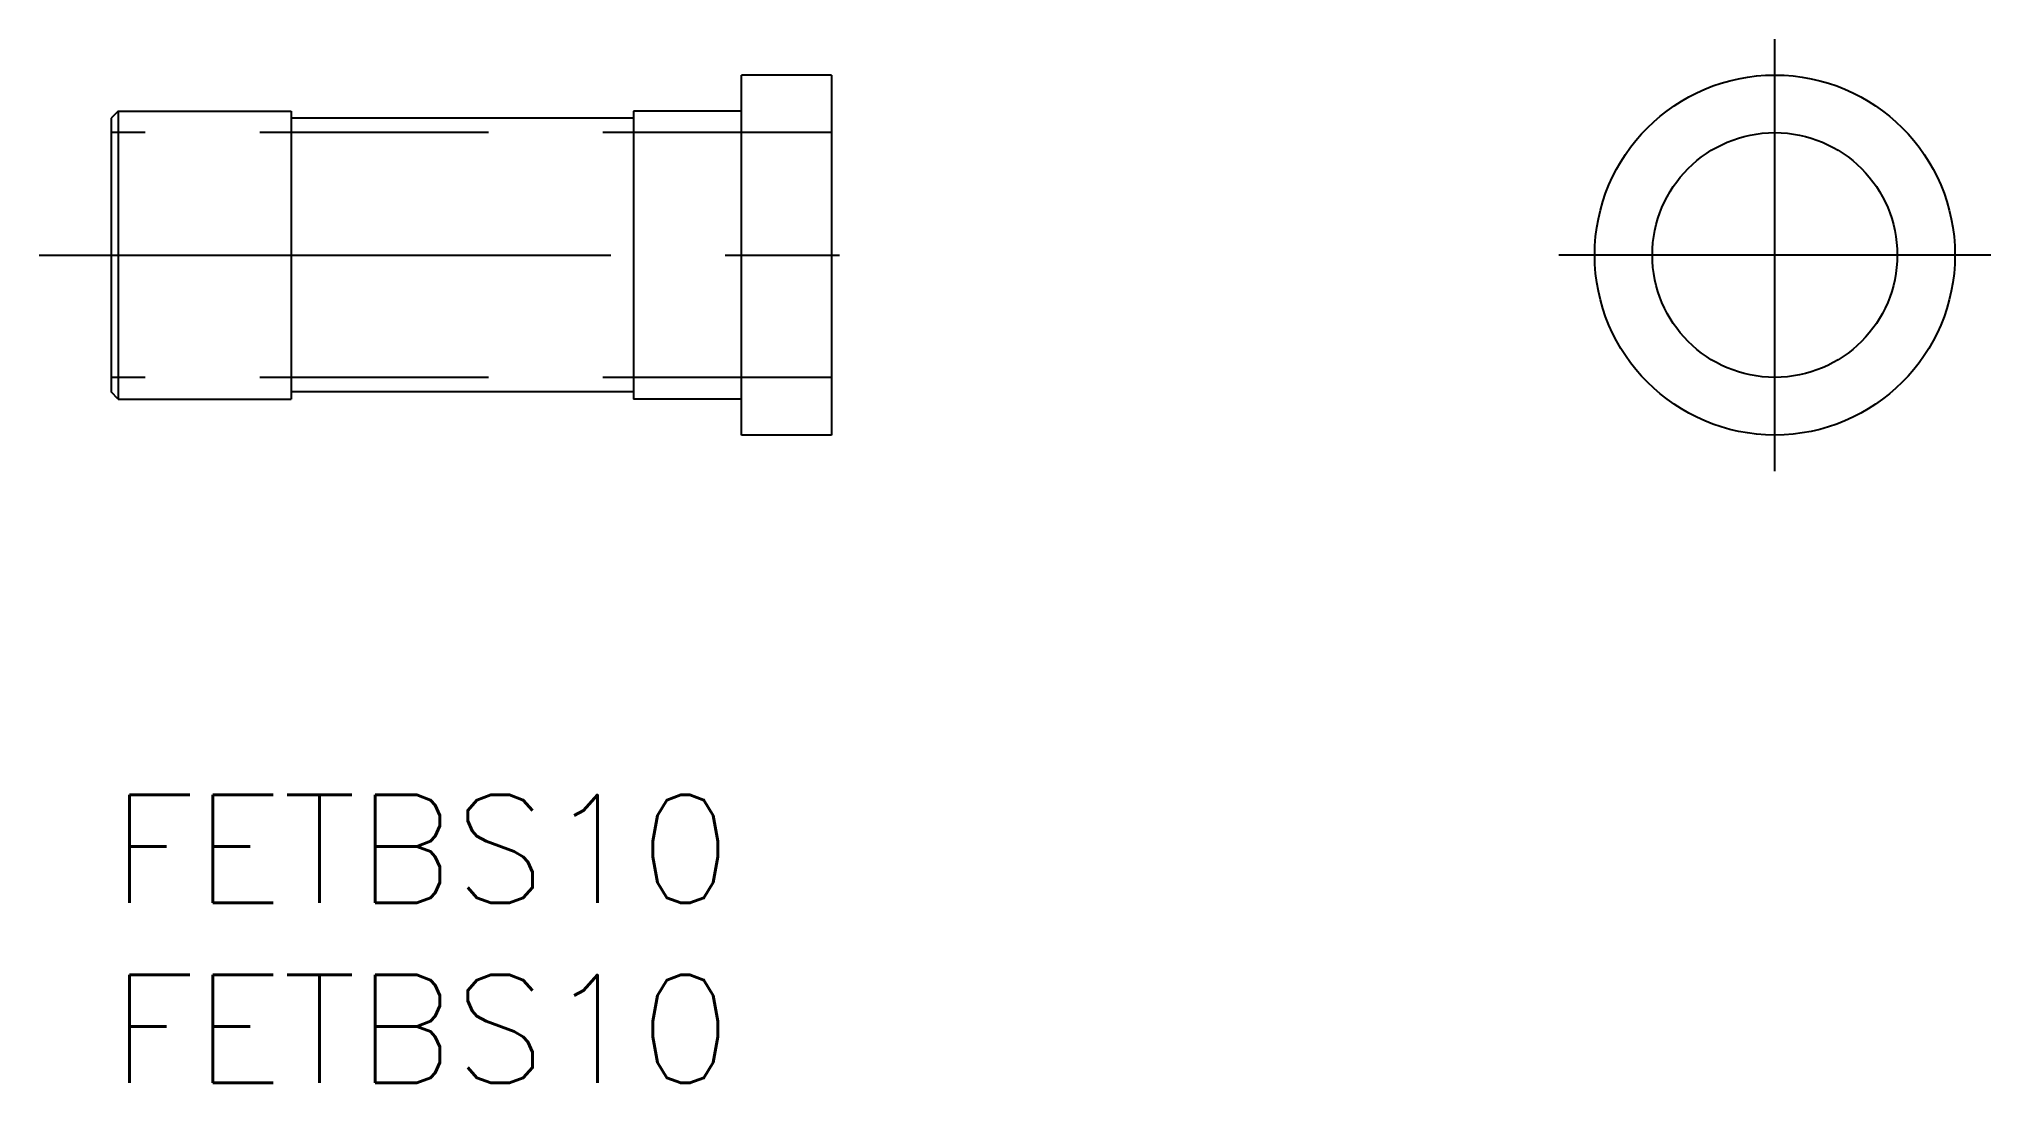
# Model space of a CAD drawing. Extents: x -2 to 52.2, y -8 to 21.
import ezdxf

# ---------------------------------------------------------------- set-up
doc = ezdxf.new("R2010")
doc.units = 0
doc.header["$LTSCALE"] = 0.5
doc.linetypes.add('CENTER', pattern=[50.8, 31.75, -6.35, 6.35, -6.35])
doc.linetypes.add('DASHED', pattern=[19.05, 12.7, -6.35])
for name, color, linetype in [('MSM_CENTER', 1, 'CENTER'), ('MSM_CONTINUOUS', 7, 'CONTINUOUS'), ('MSM_DASHED', 4, 'DASHED'), ('MSM_PART_NUMBER', 7, 'CONTINUOUS')]:
    doc.layers.add(name, color=color, linetype=linetype)
doc.styles.get("Standard").update_dxf_attribs({"font": 'txt.shx', "height": 1.5, "bigfont": 'bigfont.shx'})

# ---------------------------------------------------------------- blocks, each defined once
blk = doc.blocks.new('*U6')
at = {"layer": 'MSM_PART_NUMBER'}
blk.add_text('FETBS10', height=3, dxfattribs=at).set_placement((0, -3))
blk = doc.blocks.new('*U7')
at = {"layer": 'MSM_PART_NUMBER'}
blk.add_text('FETBS10', height=3, dxfattribs=at).set_placement((0, -8))

msp = doc.modelspace()

# ---------------------------------------------------------------- linework, layer by layer
at = {"layer": 'MSM_CENTER'}
for p, q in [((46.188, 9), (46.188, 21)), ((-2, 15), (22, 15)), ((52.188, 15), (40.188, 15))]:
    msp.add_line(p, q, dxfattribs=at)
at = {"layer": 'MSM_CONTINUOUS'}
for p, q in [((17.5, 10), (17.5, 20)), ((20, 20), (17.5, 20)), ((20, 20), (20, 10)), ((0.2, 19), (0, 18.8)), ((0.2, 19), (5, 19)), ((0.2, 19), (0.2, 11)), ((5, 19), (5, 11)), ((14.5, 19), (14.5, 11)), ((17.5, 19), (14.5, 19)), ((0, 18.8), (0, 11.2)), ((14.5, 18.8), (5, 18.8)), ((0.2, 11), (0, 11.2)), ((0.2, 11), (5, 11)), ((14.5, 11.2), (5, 11.2)), ((17.5, 11), (14.5, 11)), ((20, 10), (17.5, 10))]:
    msp.add_line(p, q, dxfattribs=at)
for radius in [5, 3.4]:
    msp.add_circle((46.188, 15), radius, dxfattribs=at)
at = {"layer": 'MSM_DASHED'}
for p, q in [((20, 18.4), (0, 18.4)), ((20, 11.6), (0, 11.6))]:
    msp.add_line(p, q, dxfattribs=at)

# ---------------------------------------------------------------- block references
at = {"layer": 'MSM_CONTINUOUS'}
for name in ['*U6', '*U7']:
    msp.add_blockref(name, (0, 0), dxfattribs=at)

doc.saveas('drawing.dxf')
